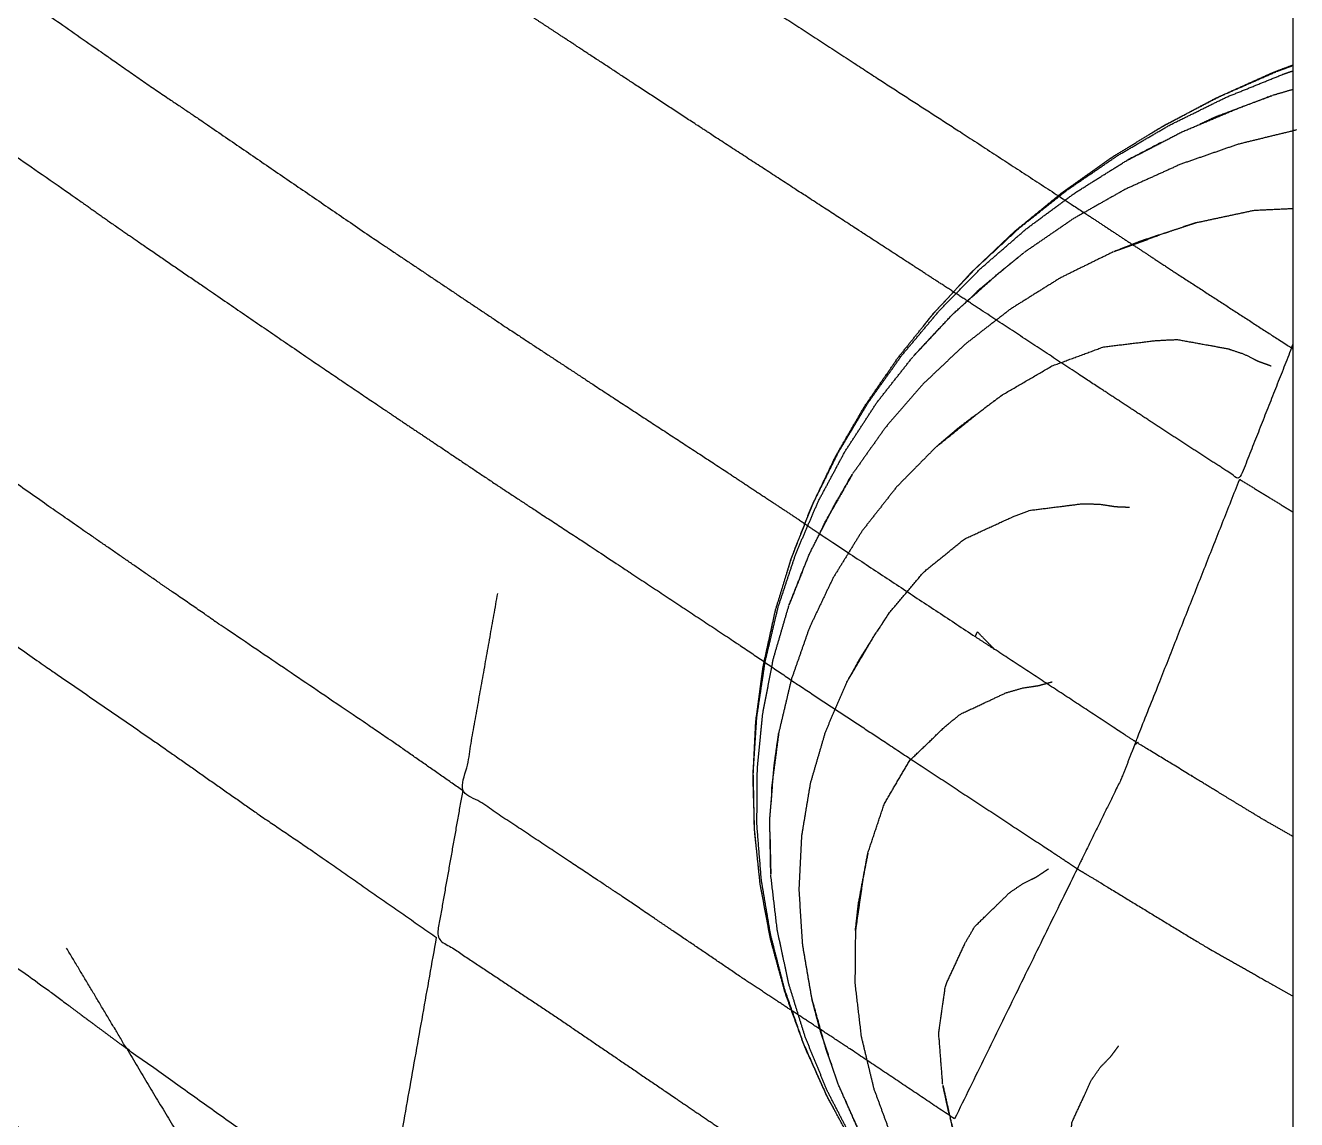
# Model space of a CAD drawing. Header units: millimetres. Extents: x 3429 to 24139, y -631 to 9878.
# Drawn here: x 8425.42 to 8442.62, y 3479.3 to 3494.11 of the extents above; entities that cross this region are included whole.
import ezdxf

# ---------------------------------------------------------------- set-up
doc = ezdxf.new("R2010")
doc.units = ezdxf.units.MM
doc.layers.add('multid_gorunus_3', color=23, linetype='Continuous', lineweight=13)
doc.layers.add('multid_gorunus_4', color=15, linetype='Continuous', lineweight=9)

# ---------------------------------------------------------------- blocks, each defined once
blk = doc.blocks.new('grup-2')
at = {"layer": 'multid_gorunus_3', "lineweight": -3}
for points, degree, knots in [([(2048.982, 6217.144), (2048.982, 6216.155), (2048.982, 6213.761), (2048.982, 6208.959), (2048.982, 6202.868), (2048.982, 6195.487), (2048.982, 6186.836), (2048.982, 6176.969), (2048.982, 6165.969), (2048.982, 6153.941), (2048.982, 6141.024), (2048.982, 6127.365), (2048.982, 6113.136), (2048.982, 6098.504), (2048.982, 6083.653), (2048.982, 6068.742), (2048.982, 6053.94), (2048.982, 6039.26), (2048.982, 6024.58), (2048.982, 6005.778), (2048.982, 5990.869), (2048.982, 5976.016), (2048.982, 5961.387), (2048.982, 5947.155), (2048.982, 5933.498), (2048.982, 5920.578), (2048.982, 5947.227), (2048.982, 5936.226), (2048.982, 5926.36), (2048.982, 5917.707), (2048.982, 5910.327), (2048.982, 5904.236), (2048.982, 5899.433), (2048.982, 5897.04), (2048.982, 5896.051)], 3, [200, 200, 200, 200, 215.285175, 230.934783, 246.910875, 263.16962, 279.661789, 296.333468, 313.127007, 329.982146, 346.837285, 363.630824, 380.302503, 396.794672, 413.053417, 429.029509, 444.679117, 459.964292, 475.249467, 490.899075, 506.875167, 523.133912, 539.62608, 556.29776, 573.091299, 589.946438, 606.801576, 623.595115, 640.266795, 656.758963, 673.017709, 688.9938, 704.643409, 719.928583, 719.928583, 719.928583, 719.928583]), ([(2072.042, 5969.395), (2072.017, 5969.328), (2071.992, 5969.261), (2071.926, 5969.157), (2071.861, 5969.052), (2071.597, 5968.817), (2071.333, 5968.581), (2071.105, 5968.377), (2070.876, 5968.173), (2070.553, 5967.919), (2070.23, 5967.666), (2069.833, 5967.355), (2069.437, 5967.043), (2068.959, 5966.689), (2068.481, 5966.334), (2068.001, 5965.976), (2067.521, 5965.617), (2066.765, 5965.075), (2066.01, 5964.533), (2065.517, 5964.185), (2065.025, 5963.838), (2064.574, 5963.529), (2064.123, 5963.22), (2063.101, 5962.508), (2062.079, 5961.796), (2060.855, 5960.972), (2059.632, 5960.148), (2059.321, 5959.94), (2059.009, 5959.733), (2058.692, 5959.527), (2058.374, 5959.32), (2057.188, 5958.543), (2056.002, 5957.765), (2055.311, 5957.316), (2054.621, 5956.867), (2054.005, 5956.469), (2053.39, 5956.071), (2052.682, 5955.61), (2051.974, 5955.149), (2051.555, 5954.873), (2051.136, 5954.597), (2050.852, 5954.411), (2050.568, 5954.224), (2049.784, 5953.716), (2049.001, 5953.208), (2048.991, 5953.232), (2048.982, 5953.257)], 2, [7, 7, 7, 8, 8, 9, 9, 10, 10, 11, 11, 12, 12, 13, 13, 14, 14, 15, 15, 16, 16, 17, 17, 18, 18, 19, 19, 20, 20, 21, 21, 22, 22, 23, 23, 24, 24, 25, 25, 26, 26, 27, 27, 28, 28, 29, 29, 29.028992, 29.028992, 29.028992]), ([(2074.019, 5964.068), (2073.973, 5963.981), (2073.927, 5963.894), (2073.872, 5963.822), (2073.817, 5963.751), (2073.589, 5963.551), (2073.361, 5963.352), (2073.078, 5963.1), (2072.796, 5962.849), (2072.448, 5962.576), (2072.1, 5962.304), (2071.738, 5962.019), (2071.375, 5961.734), (2070.868, 5961.353), (2070.36, 5960.972), (2069.949, 5960.665), (2069.537, 5960.358), (2069.084, 5960.034), (2068.63, 5959.709), (2067.911, 5959.189), (2067.193, 5958.67), (2066.117, 5957.917), (2065.041, 5957.165), (2064.718, 5956.94), (2064.395, 5956.716), (2064.094, 5956.513), (2063.792, 5956.31), (2062.604, 5955.497), (2061.415, 5954.684), (2060.538, 5954.096), (2059.661, 5953.509), (2059.047, 5953.105), (2058.434, 5952.701), (2057.541, 5952.118), (2056.649, 5951.534), (2056.187, 5951.228), (2055.725, 5950.923), (2055.537, 5950.795), (2055.349, 5950.668), (2054.315, 5949.985), (2053.282, 5949.303)], 2, [0, 0, 0, 1, 1, 2, 2, 3, 3, 4, 4, 5, 5, 6, 6, 7, 7, 8, 8, 9, 9, 10, 10, 11, 11, 12, 12, 13, 13, 14, 14, 15, 15, 16, 16, 17, 17, 18, 18, 19, 19, 20, 20, 20]), ([(2074.599, 5962.271), (2074.562, 5962.201), (2074.525, 5962.13), (2074.429, 5962.005), (2074.333, 5961.88), (2073.936, 5961.533), (2073.54, 5961.186), (2073.454, 5961.11), (2073.368, 5961.033), (2073.262, 5960.95), (2073.156, 5960.867), (2072.56, 5960.398), (2071.963, 5959.929), (2071.127, 5959.301), (2070.291, 5958.674), (2070.221, 5958.621), (2070.151, 5958.569), (2070.074, 5958.514), (2069.996, 5958.459), (2069.208, 5957.889), (2068.419, 5957.318), (2068.132, 5957.111), (2067.844, 5956.904), (2066.601, 5956.038), (2065.358, 5955.171), (2065.182, 5955.046), (2065.005, 5954.921), (2064.804, 5954.782), (2064.602, 5954.642), (2063.393, 5953.814), (2062.183, 5952.986), (2061.698, 5952.659), (2061.213, 5952.331), (2060.462, 5951.828), (2059.711, 5951.325), (2059.467, 5951.165), (2059.224, 5951.005), (2058.869, 5950.773), (2058.515, 5950.541), (2057.518, 5949.882), (2056.521, 5949.222), (2056.115, 5948.947), (2055.709, 5948.672), (2054.908, 5948.143), (2054.106, 5947.614), (2053.192, 5947.013), (2052.278, 5946.413), (2052.09, 5946.287), (2051.902, 5946.161)], 2, [0, 0, 0, 1, 1, 2, 2, 3, 3, 4, 4, 5, 5, 6, 6, 7, 7, 8, 8, 9, 9, 10, 10, 11, 11, 12, 12, 13, 13, 14, 14, 15, 15, 16, 16, 17, 17, 18, 18, 19, 19, 20, 20, 21, 21, 22, 22, 23, 23, 24, 24, 24]), ([(2049.001, 5953.208), (2049.352, 5952.319), (2049.703, 5951.431), (2050.248, 5951.784), (2050.793, 5952.138), (2051.321, 5952.485), (2051.85, 5952.831), (2052.629, 5953.345), (2053.408, 5953.858), (2053.785, 5954.103), (2054.162, 5954.348), (2054.489, 5954.56), (2054.816, 5954.772), (2055.829, 5955.431), (2056.843, 5956.09), (2057.372, 5956.437), (2057.902, 5956.784), (2058.732, 5957.33), (2059.562, 5957.876), (2059.708, 5957.974), (2059.855, 5958.072), (2060.053, 5958.208), (2060.252, 5958.344), (2061.587, 5959.244), (2062.923, 5960.144), (2064.355, 5961.138), (2065.787, 5962.132)], 2, [0, 0, 0, 1, 1, 2, 2, 3, 3, 4, 4, 5, 5, 6, 6, 7, 7, 8, 8, 9, 9, 10, 10, 11, 11, 12, 12, 13, 13, 13]), ([(2060.218, 5947.219), (2060.701, 5947.557), (2061.185, 5947.894), (2062.36, 5948.69), (2063.535, 5949.486), (2063.604, 5949.534), (2063.672, 5949.582), (2063.909, 5949.745), (2064.147, 5949.908), (2065.01, 5950.505), (2065.874, 5951.103), (2066.896, 5951.828), (2067.919, 5952.554), (2068.267, 5952.797), (2068.616, 5953.04), (2068.972, 5953.296), (2069.329, 5953.553), (2070.133, 5954.139), (2070.938, 5954.725), (2071.503, 5955.151), (2072.069, 5955.576), (2072.439, 5955.853), (2072.809, 5956.13), (2073.116, 5956.37), (2073.423, 5956.611), (2073.867, 5956.956), (2074.312, 5957.302), (2074.572, 5957.52), (2074.832, 5957.739), (2075.005, 5957.887), (2075.178, 5958.036), (2075.365, 5958.236), (2075.553, 5958.437), (2075.6, 5958.488), (2075.648, 5958.538), (2075.675, 5958.564), (2075.702, 5958.59), (2075.713, 5958.611), (2075.723, 5958.631)], 2, [0, 0, 0, 1, 1, 2, 2, 3, 3, 4, 4, 5, 5, 6, 6, 7, 7, 8, 8, 9, 9, 10, 10, 11, 11, 12, 12, 13, 13, 14, 14, 15, 15, 16, 16, 17, 17, 18, 18, 19, 19, 19]), ([(2076.333, 5956.991), (2076.28, 5956.885), (2076.228, 5956.78), (2076.089, 5956.648), (2075.95, 5956.517), (2075.765, 5956.319), (2075.58, 5956.122), (2075.526, 5956.079), (2075.473, 5956.036), (2075.306, 5955.89), (2075.139, 5955.744), (2074.948, 5955.583), (2074.756, 5955.422), (2074.027, 5954.856), (2073.298, 5954.289), (2073.246, 5954.248), (2073.193, 5954.207), (2073.13, 5954.16), (2073.067, 5954.113), (2072.187, 5953.451), (2071.306, 5952.788), (2070.979, 5952.55), (2070.652, 5952.312), (2069.875, 5951.752), (2069.098, 5951.191), (2068.983, 5951.107), (2068.869, 5951.023), (2068.696, 5950.899), (2068.524, 5950.774), (2067.215, 5949.851), (2065.905, 5948.928), (2065.148, 5948.407), (2064.391, 5947.886), (2063.678, 5947.386), (2062.965, 5946.886), (2062.612, 5946.647), (2062.259, 5946.407), (2061.415, 5945.819), (2060.571, 5945.231)], 2, [0, 0, 0, 1, 1, 2, 2, 3, 3, 4, 4, 5, 5, 6, 6, 7, 7, 8, 8, 9, 9, 10, 10, 11, 11, 12, 12, 13, 13, 14, 14, 15, 15, 16, 16, 17, 17, 18, 18, 19, 19, 19]), ([(2077.853, 5953.853), (2077.719, 5953.731), (2077.585, 5953.608), (2077.458, 5953.436), (2077.331, 5953.264), (2077.305, 5953.212), (2077.279, 5953.16), (2077.087, 5952.978), (2076.895, 5952.796), (2076.278, 5952.303), (2075.662, 5951.809), (2075.526, 5951.698), (2075.389, 5951.588), (2075.341, 5951.545), (2075.292, 5951.503), (2075.17, 5951.408), (2075.049, 5951.313), (2074.204, 5950.674), (2073.36, 5950.034), (2072.404, 5949.319), (2071.448, 5948.605), (2071.277, 5948.477), (2071.106, 5948.349), (2070.925, 5948.218), (2070.744, 5948.088), (2069.588, 5947.239), (2068.432, 5946.389), (2068.166, 5946.198), (2067.9, 5946.006), (2066.871, 5945.268), (2065.842, 5944.53), (2065.62, 5944.364), (2065.399, 5944.198), (2065.082, 5943.963), (2064.764, 5943.727)], 2, [2, 2, 2, 3, 3, 4, 4, 5, 5, 6, 6, 7, 7, 8, 8, 9, 9, 10, 10, 11, 11, 12, 12, 13, 13, 14, 14, 15, 15, 16, 16, 17, 17, 18, 18, 19, 19, 19]), ([(2062.435, 5939.835), (2063.662, 5940.744), (2064.889, 5941.653), (2065.743, 5942.295), (2066.598, 5942.937), (2067.229, 5943.389), (2067.86, 5943.842), (2068.71, 5944.464), (2069.561, 5945.085), (2070.172, 5945.54), (2070.783, 5945.995), (2071.253, 5946.345), (2071.724, 5946.695), (2072.519, 5947.288), (2073.315, 5947.881), (2073.965, 5948.376), (2074.615, 5948.872), (2075.08, 5949.217), (2075.545, 5949.562), (2076.137, 5950.013), (2076.729, 5950.465), (2077.186, 5950.831), (2077.644, 5951.198), (2077.724, 5951.274), (2077.804, 5951.35), (2077.815, 5951.372), (2077.826, 5951.394), (2077.879, 5951.466), (2077.932, 5951.538), (2078.286, 5951.86), (2078.639, 5952.181)], 2, [0, 0, 0, 1, 1, 2, 2, 3, 3, 4, 4, 5, 5, 6, 6, 7, 7, 8, 8, 9, 9, 10, 10, 11, 11, 12, 12, 13, 13, 14, 14, 15, 15, 15]), ([(2048.982, 5946.598), (2049.176, 5946.708), (2049.37, 5946.818), (2049.687, 5947.011), (2050.003, 5947.203), (2050.499, 5947.506), (2050.995, 5947.808), (2051.052, 5947.843), (2051.108, 5947.878), (2050.406, 5949.654), (2049.703, 5951.431)], 2, [5.645432, 5.645432, 5.645432, 6, 6, 7, 7, 8, 8, 9, 9, 10, 10, 10]), ([(2053.561, 5942.776), (2054.274, 5943.253), (2054.986, 5943.73), (2055.371, 5943.983), (2055.755, 5944.235), (2056.092, 5944.457), (2056.429, 5944.68), (2057.27, 5945.251), (2058.112, 5945.822), (2058.212, 5945.888), (2058.313, 5945.955), (2059.265, 5946.587), (2060.218, 5947.219), (2059.98, 5948.554), (2059.743, 5949.888)], 2, [0, 0, 0, 1, 1, 2, 2, 3, 3, 4, 4, 5, 5, 6, 6, 7, 7, 7]), ([(2051.108, 5947.878), (2051.176, 5947.921), (2051.243, 5947.965), (2052.134, 5948.55), (2053.025, 5949.134)], 2, [0, 0, 0, 1, 1, 2, 2, 2]), ([(2080.235, 5948.858), (2079.993, 5948.634), (2079.751, 5948.41), (2079.714, 5948.382), (2079.677, 5948.353), (2079.65, 5948.334), (2079.623, 5948.314), (2079.336, 5948.107), (2079.049, 5947.901), (2078.223, 5947.305), (2077.397, 5946.709), (2076.83, 5946.279), (2076.264, 5945.848), (2075.437, 5945.236), (2074.611, 5944.623), (2073.852, 5944.073), (2073.094, 5943.522), (2072.241, 5942.888), (2071.389, 5942.254), (2070.639, 5941.695), (2069.889, 5941.137), (2069.271, 5940.677), (2068.653, 5940.217), (2067.709, 5939.493), (2066.766, 5938.77), (2065.96, 5938.127), (2065.155, 5937.484), (2064.656, 5937.107), (2064.158, 5936.731), (2063.784, 5936.452), (2063.41, 5936.174), (2062.765, 5935.649), (2062.119, 5935.124), (2061.917, 5934.958), (2061.716, 5934.791), (2061.695, 5934.773), (2061.675, 5934.754)], 2, [5, 5, 5, 6, 6, 7, 7, 8, 8, 9, 9, 10, 10, 11, 11, 12, 12, 13, 13, 14, 14, 15, 15, 16, 16, 17, 17, 18, 18, 19, 19, 20, 20, 21, 21, 22, 22, 23, 23, 23]), ([(2051.108, 5947.878), (2051.208, 5947.626), (2051.307, 5947.375), (2051.604, 5946.768), (2051.902, 5946.161), (2052.732, 5944.469), (2053.561, 5942.776)], 2, [0, 0, 0, 1, 1, 2, 2, 3, 3, 3]), ([(2060.218, 5947.219), (2060.394, 5946.225), (2060.571, 5945.231), (2059.761, 5944.693), (2058.951, 5944.155), (2058.16, 5943.616), (2057.369, 5943.078), (2057.079, 5942.881), (2056.789, 5942.684), (2056.684, 5942.615), (2056.579, 5942.546), (2056.46, 5942.467), (2056.34, 5942.389), (2055.366, 5941.736), (2054.391, 5941.083)], 2, [0, 0, 0, 1, 1, 2, 2, 3, 3, 4, 4, 5, 5, 6, 6, 7, 7, 7]), ([(2081.312, 5946.501), (2081.514, 5946.149), (2081.716, 5945.796), (2081.996, 5945.132), (2082.277, 5944.467), (2081.294, 5944.235), (2080.311, 5944.004), (2078.405, 5943.011), (2076.499, 5942.018), (2074.276, 5940.722), (2072.054, 5939.425), (2070.146, 5938.237), (2068.237, 5937.048), (2066.681, 5935.884), (2065.124, 5934.719), (2063.922, 5933.571), (2062.721, 5932.423), (2062.067, 5931.596), (2061.413, 5930.769)], 2, [-6, -6, -6, -5, -5, -4, -4, -3, -3, -2, -2, -1, -1, 0, 0, 1, 1, 2, 2, 2.886166, 2.886166, 2.886166]), ([(2051.902, 5946.161), (2051.742, 5946.065), (2051.581, 5945.968), (2050.881, 5945.542), (2050.18, 5945.116), (2049.761, 5944.878), (2049.341, 5944.64), (2049.161, 5944.54), (2048.982, 5944.439)], 2, [0, 0, 0, 1, 1, 2, 2, 3, 3, 3.613661, 3.613661, 3.613661]), ([(2058.263, 5939.175), (2058.908, 5939.633), (2059.553, 5940.09), (2060.096, 5940.46), (2060.639, 5940.83), (2060.958, 5941.041), (2061.278, 5941.253), (2060.924, 5943.242), (2060.571, 5945.231)], 2, [0, 0, 0, 1, 1, 2, 2, 3, 3, 4, 4, 4]), ([(2061.278, 5941.253), (2061.73, 5941.569), (2062.182, 5941.884), (2063.473, 5942.806), (2064.764, 5943.727), (2065.171, 5944.407), (2065.578, 5945.086)], 2, [0, 0, 0, 1, 1, 2, 2, 3, 3, 3]), ([(2076.745, 5944.074), (2076.514, 5943.906), (2076.283, 5943.739), (2074.604, 5942.528), (2072.925, 5941.317), (2071.614, 5940.355), (2070.303, 5939.393), (2069.676, 5938.932), (2069.049, 5938.471), (2068.374, 5937.946), (2067.7, 5937.42), (2066.732, 5936.686), (2065.764, 5935.951), (2065.172, 5935.478), (2064.58, 5935.005), (2064.002, 5934.519), (2063.424, 5934.034), (2063.23, 5933.851), (2063.035, 5933.668), (2062.583, 5933.285), (2062.13, 5932.903)], 2, [0, 0, 0, 1, 1, 2, 2, 3, 3, 4, 4, 5, 5, 6, 6, 7, 7, 8, 8, 9, 9, 9.968294, 9.968294, 9.968294])]:
    blk.add_open_spline(points, degree=degree, knots=knots, dxfattribs=at)
for points in [[(2049.001, 5953.208), (2048.991, 5953.202), (2048.982, 5953.196)], [(2049.703, 5951.431), (2049.343, 5951.21), (2048.982, 5950.989)], [(2053.025, 5949.134), (2053.138, 5949.25), (2053.251, 5949.366)], [(2053.282, 5949.303), (2053.267, 5949.335), (2053.251, 5949.366)], [(2053.282, 5949.303), (2053.153, 5949.219), (2053.025, 5949.134)], [(2064.764, 5943.727), (2063.6, 5941.781), (2062.435, 5939.835)]]:
    blk.add_open_spline(points, degree=2, dxfattribs=at)
at = {"layer": 'multid_gorunus_4', "lineweight": -3}
for points, knots in [([(2050.94, 5956.089), (2050.854, 5956.142), (2050.768, 5956.195), (2050.397, 5956.393), (2050.025, 5956.59), (2049.638, 5956.764), (2049.251, 5956.938), (2049.116, 5956.988), (2048.982, 5957.039)], [-0.242653, -0.242653, -0.242653, 0, 0, 1, 1, 2, 2, 2.336978, 2.336978, 2.336978]), ([(2053.99, 5953.496), (2053.93, 5953.572), (2053.87, 5953.647), (2053.599, 5953.943), (2053.328, 5954.238), (2053.033, 5954.516), (2052.738, 5954.795), (2052.421, 5955.054), (2052.104, 5955.313), (2051.766, 5955.552), (2051.429, 5955.791), (2051.072, 5956.008), (2050.716, 5956.225), (2050.342, 5956.42), (2049.969, 5956.614), (2049.58, 5956.785), (2049.191, 5956.955), (2049.086, 5956.993), (2048.982, 5957.031)], [-0.24231, -0.24231, -0.24231, 0, 0, 1, 1, 2, 2, 3, 3, 4, 4, 5, 5, 6, 6, 7, 7, 7.260318, 7.260318, 7.260318]), ([(2055.833, 5950.155), (2055.806, 5950.244), (2055.78, 5950.333), (2055.641, 5950.691), (2055.503, 5951.049), (2055.336, 5951.398), (2055.169, 5951.747), (2054.973, 5952.085), (2054.777, 5952.422), (2054.554, 5952.747), (2054.331, 5953.071), (2054.082, 5953.381), (2053.833, 5953.691), (2053.559, 5953.984), (2053.284, 5954.278), (2052.986, 5954.553), (2052.688, 5954.829), (2052.367, 5955.084), (2052.047, 5955.339), (2051.705, 5955.573), (2051.364, 5955.807), (2051.003, 5956.018), (2050.643, 5956.228), (2050.265, 5956.414), (2049.888, 5956.6), (2049.495, 5956.759), (2049.102, 5956.918), (2049.042, 5956.938), (2048.982, 5956.958)], [-0.243665, -0.243665, -0.243665, 0, 0, 1, 1, 2, 2, 3, 3, 4, 4, 5, 5, 6, 6, 7, 7, 8, 8, 9, 9, 10, 10, 11, 11, 12, 12, 12.148815, 12.148815, 12.148815]), ([(2050.775, 5955.983), (2050.784, 5955.979), (2050.794, 5955.974), (2051.013, 5955.86), (2051.232, 5955.745), (2050.863, 5955.937), (2050.495, 5956.128), (2050.109, 5956.291), (2049.724, 5956.453), (2049.492, 5956.539), (2049.259, 5956.625), (2049.65, 5956.477), (2050.041, 5956.329), (2050.141, 5956.283), (2050.24, 5956.236)], [-3.025361, -3.025361, -3.025361, -3, -3, -2, -2, -1, -1, 0, 0, 1, 1, 2, 2, 2.264326, 2.264326, 2.264326]), ([(2048.933, 5956.158), (2049.331, 5956.061), (2049.73, 5955.963), (2050.117, 5955.828), (2050.504, 5955.694), (2050.876, 5955.525), (2051.249, 5955.357), (2051.602, 5955.157), (2051.956, 5954.956), (2052.289, 5954.727), (2052.622, 5954.499)], [1, 1, 1, 2, 2, 3, 3, 4, 4, 5, 5, 6, 6, 6]), ([(2056.245, 5946.467), (2056.256, 5946.56), (2056.266, 5946.653), (2056.277, 5947.03), (2056.289, 5947.408), (2056.269, 5947.785), (2056.25, 5948.163), (2056.199, 5948.538), (2056.149, 5948.913), (2056.067, 5949.284), (2055.986, 5949.655), (2055.874, 5950.02), (2055.762, 5950.385), (2055.62, 5950.742), (2055.478, 5951.099), (2055.306, 5951.447), (2055.135, 5951.794), (2054.934, 5952.129), (2054.734, 5952.464), (2054.505, 5952.785), (2054.277, 5953.106), (2054.021, 5953.41), (2053.766, 5953.715), (2053.484, 5954.002), (2053.203, 5954.288), (2052.896, 5954.554), (2052.59, 5954.821), (2052.261, 5955.064), (2051.932, 5955.307), (2051.582, 5955.526), (2051.232, 5955.745)], [-0.246959, -0.246959, -0.246959, 0, 0, 1, 1, 2, 2, 3, 3, 4, 4, 5, 5, 6, 6, 7, 7, 8, 8, 9, 9, 10, 10, 11, 11, 12, 12, 13, 13, 14, 14, 14]), ([(2050.284, 5954.906), (2049.896, 5954.989), (2049.508, 5955.072), (2049.245, 5955.084), (2048.982, 5955.097)], [-3, -3, -3, -2, -2, -1.304879, -1.304879, -1.304879]), ([(2050.72, 5954.762), (2050.693, 5954.771), (2050.666, 5954.781), (2050.475, 5954.844), (2050.284, 5954.906), (2050.43, 5954.857), (2050.576, 5954.809)], [-0.071738, -0.071738, -0.071738, 0, 0, 1, 1, 1.389207, 1.389207, 1.389207]), ([(2050.72, 5954.762), (2050.878, 5954.709), (2051.035, 5954.657), (2051.226, 5954.582), (2051.416, 5954.507), (2051.1, 5954.623), (2050.784, 5954.738)], [1.580424, 1.580424, 1.580424, 2, 2, 3, 3, 3.84319, 3.84319, 3.84319]), ([(2051.416, 5954.507), (2051.774, 5954.332), (2052.131, 5954.156), (2052.467, 5953.946), (2052.803, 5953.736), (2053.114, 5953.495), (2053.424, 5953.254), (2053.708, 5952.985), (2053.991, 5952.717), (2054.244, 5952.424), (2054.498, 5952.131), (2054.72, 5951.817), (2054.943, 5951.503)], [0, 0, 0, 1, 1, 2, 2, 3, 3, 4, 4, 5, 5, 6, 6, 6]), ([(2053.784, 5953.455), (2053.795, 5953.443), (2053.807, 5953.432), (2053.968, 5953.259), (2054.128, 5953.086), (2053.858, 5953.376), (2053.587, 5953.665), (2053.289, 5953.932), (2052.991, 5954.199), (2052.806, 5954.349), (2052.622, 5954.499)], [-3.041419, -3.041419, -3.041419, -3, -3, -2, -2, -1, -1, 0, 0, 1, 1, 1]), ([(2052.641, 5954.483), (2052.941, 5954.236), (2053.24, 5953.989), (2053.315, 5953.915), (2053.389, 5953.842)], [1.031035, 1.031035, 1.031035, 2, 2, 2.262918, 2.262918, 2.262918]), ([(2052.906, 5952.579), (2052.574, 5952.772), (2052.243, 5952.965), (2051.894, 5953.094), (2051.545, 5953.223), (2051.19, 5953.266), (2050.835, 5953.309), (2050.692, 5953.316), (2050.55, 5953.323), (2050.207, 5953.261), (2049.864, 5953.199), (2049.755, 5953.162), (2049.646, 5953.126), (2049.55, 5953.078), (2049.454, 5953.03), (2049.364, 5952.998), (2049.275, 5952.965)], [-3, -3, -3, -2, -2, -1, -1, 0, 0, 1, 1, 2, 2, 3, 3, 4, 4, 5, 5, 5]), ([(2055.177, 5942.881), (2055.224, 5942.966), (2055.271, 5943.05), (2055.43, 5943.402), (2055.59, 5943.753), (2055.721, 5944.114), (2055.851, 5944.474), (2055.952, 5944.841), (2056.052, 5945.209), (2056.122, 5945.582), (2056.192, 5945.955), (2056.231, 5946.331), (2056.27, 5946.707), (2056.277, 5947.085), (2056.285, 5947.462), (2056.261, 5947.839), (2056.237, 5948.216), (2056.18, 5948.591), (2056.124, 5948.965), (2056.036, 5949.334), (2055.948, 5949.704), (2055.828, 5950.066), (2055.708, 5950.428), (2055.557, 5950.781), (2055.405, 5951.134), (2055.223, 5951.474), (2055.04, 5951.815), (2054.827, 5952.141), (2054.614, 5952.468), (2054.371, 5952.777), (2054.128, 5953.086)], [-0.248231, -0.248231, -0.248231, 0, 0, 1, 1, 2, 2, 3, 3, 4, 4, 5, 5, 6, 6, 7, 7, 8, 8, 9, 9, 10, 10, 11, 11, 12, 12, 13, 13, 14, 14, 14]), ([(2053.26, 5952.313), (2053.387, 5952.218), (2053.514, 5952.123), (2053.664, 5951.995), (2053.813, 5951.868), (2053.515, 5952.108), (2053.216, 5952.349), (2053.061, 5952.464), (2052.906, 5952.579), (2053.024, 5952.49), (2053.143, 5952.401)], [-2.418037, -2.418037, -2.418037, -2, -2, -1, -1, 0, 0, 1, 1, 1.389121, 1.389121, 1.389121]), ([(2053.813, 5951.868), (2054.08, 5951.598), (2054.346, 5951.327), (2054.579, 5951.03), (2054.812, 5950.733), (2055.009, 5950.415), (2055.206, 5950.096), (2055.366, 5949.759), (2055.526, 5949.423), (2055.648, 5949.072), (2055.771, 5948.722), (2055.856, 5948.361), (2055.941, 5948.001)], [0, 0, 0, 1, 1, 2, 2, 3, 3, 4, 4, 5, 5, 6, 6, 6]), ([(2055.621, 5950.182), (2055.628, 5950.166), (2055.635, 5950.149), (2055.718, 5949.939), (2055.801, 5949.729), (2055.661, 5950.082), (2055.52, 5950.434), (2055.346, 5950.773), (2055.171, 5951.112), (2055.057, 5951.308), (2054.943, 5951.503), (2055.132, 5951.172), (2055.322, 5950.841), (2055.364, 5950.749), (2055.405, 5950.658)], [-3.047465, -3.047465, -3.047465, -3, -3, -2, -2, -1, -1, 0, 0, 1, 1, 2, 2, 2.264259, 2.264259, 2.264259]), ([(2054.452, 5949.615), (2054.216, 5949.895), (2053.981, 5950.174), (2053.704, 5950.399), (2053.427, 5950.624), (2053.111, 5950.769), (2052.794, 5950.915), (2052.663, 5950.964), (2052.532, 5951.013), (2052.185, 5951.056), (2051.838, 5951.1), (2051.721, 5951.098), (2051.604, 5951.095), (2051.495, 5951.079), (2051.386, 5951.062), (2051.289, 5951.058), (2051.192, 5951.054)], [-3, -3, -3, -2, -2, -1, -1, 0, 0, 1, 1, 2, 2, 3, 3, 4, 4, 5, 5, 5]), ([(2052.608, 5939.701), (2052.761, 5939.831), (2052.914, 5939.96), (2053.203, 5940.243), (2053.491, 5940.526), (2053.756, 5940.826), (2054.021, 5941.126), (2054.261, 5941.441), (2054.5, 5941.757), (2054.713, 5942.087), (2054.926, 5942.416), (2055.111, 5942.758), (2055.296, 5943.1), (2055.452, 5943.453), (2055.608, 5943.806), (2055.734, 5944.167), (2055.86, 5944.528), (2055.955, 5944.897), (2056.05, 5945.265), (2056.113, 5945.638), (2056.176, 5946.012), (2056.206, 5946.387), (2056.236, 5946.763), (2056.233, 5947.14), (2056.23, 5947.516), (2056.193, 5947.89), (2056.156, 5948.265), (2056.084, 5948.635), (2056.013, 5949.004), (2055.907, 5949.367), (2055.801, 5949.729)], [-0.490471, -0.490471, -0.490471, 0, 0, 1, 1, 2, 2, 3, 3, 4, 4, 5, 5, 6, 6, 7, 7, 8, 8, 9, 9, 10, 10, 11, 11, 12, 12, 13, 13, 14, 14, 14]), ([(2054.681, 5949.259), (2054.762, 5949.133), (2054.844, 5949.006), (2054.934, 5948.842), (2055.024, 5948.678), (2054.838, 5948.993), (2054.653, 5949.307), (2054.552, 5949.461), (2054.452, 5949.615), (2054.528, 5949.497), (2054.605, 5949.378)], [-2.416012, -2.416012, -2.416012, -2, -2, -1, -1, 0, 0, 1, 1, 1.389451, 1.389451, 1.389451]), ([(2054.735, 5946.372), (2054.624, 5946.704), (2054.513, 5947.037), (2054.342, 5947.33), (2054.17, 5947.623), (2053.93, 5947.854), (2053.69, 5948.085), (2053.586, 5948.17), (2053.482, 5948.254), (2053.173, 5948.398), (2052.865, 5948.542), (2052.754, 5948.574), (2052.643, 5948.607), (2052.534, 5948.624), (2052.425, 5948.64), (2052.333, 5948.665), (2052.24, 5948.691)], [-3, -3, -3, -2, -2, -1, -1, 0, 0, 1, 1, 2, 2, 3, 3, 4, 4, 5, 5, 5]), ([(2055.024, 5948.678), (2055.168, 5948.345), (2055.311, 5948.012), (2055.413, 5947.664), (2055.514, 5947.316), (2055.574, 5946.958), (2055.633, 5946.6), (2055.651, 5946.236), (2055.668, 5945.873), (2055.645, 5945.507), (2055.622, 5945.142), (2055.56, 5944.777), (2055.497, 5944.413)], [0, 0, 0, 1, 1, 2, 2, 3, 3, 4, 4, 5, 5, 6, 6, 6]), ([(2056.057, 5946.558), (2056.058, 5946.54), (2056.058, 5946.523), (2056.053, 5946.301), (2056.048, 5946.079), (2056.055, 5946.452), (2056.062, 5946.825), (2056.032, 5947.195), (2056.002, 5947.565), (2055.972, 5947.783), (2055.941, 5948.001), (2055.989, 5947.633), (2056.037, 5947.265), (2056.04, 5947.167), (2056.042, 5947.068)], [-3.046753, -3.046753, -3.046753, -3, -3, -2, -2, -1, -1, 0, 0, 1, 1, 2, 2, 2.265561, 2.265561, 2.265561]), ([(2054.802, 5946.022), (2054.769, 5946.197), (2054.735, 5946.372), (2054.799, 5946.027), (2054.863, 5945.683), (2054.883, 5945.503), (2054.903, 5945.322), (2054.852, 5945.672), (2054.802, 5946.022)], [0, 0, 0, 1, 1, 2, 2, 3, 3, 4, 4, 4]), ([(2049.566, 5937.796), (2049.906, 5937.956), (2050.246, 5938.115), (2050.613, 5938.319), (2050.98, 5938.522), (2051.33, 5938.748), (2051.679, 5938.973), (2052.009, 5939.22), (2052.339, 5939.467), (2052.648, 5939.733), (2052.957, 5940), (2053.243, 5940.285), (2053.529, 5940.57), (2053.79, 5940.872), (2054.051, 5941.174), (2054.285, 5941.492), (2054.52, 5941.81), (2054.726, 5942.142), (2054.933, 5942.475), (2055.11, 5942.819), (2055.287, 5943.163), (2055.432, 5943.518), (2055.578, 5943.872), (2055.691, 5944.235), (2055.803, 5944.598), (2055.882, 5944.966), (2055.961, 5945.335), (2056.004, 5945.707), (2056.048, 5946.079)], [0.113441, 0.113441, 0.113441, 1, 1, 2, 2, 3, 3, 4, 4, 5, 5, 6, 6, 7, 7, 8, 8, 9, 9, 10, 10, 11, 11, 12, 12, 13, 13, 14, 14, 14]), ([(2053.721, 5943.24), (2053.748, 5943.585), (2053.775, 5943.931), (2053.73, 5944.257), (2053.684, 5944.583), (2053.55, 5944.871), (2053.416, 5945.16), (2053.351, 5945.27), (2053.287, 5945.38), (2053.053, 5945.607), (2052.82, 5945.834), (2052.729, 5945.897), (2052.637, 5945.96), (2052.542, 5946.008), (2052.446, 5946.056), (2052.369, 5946.108), (2052.292, 5946.159)], [-3, -3, -3, -2, -2, -1, -1, 0, 0, 1, 1, 2, 2, 3, 3, 4, 4, 5, 5, 5]), ([(2054.903, 5945.322), (2054.906, 5944.966), (2054.91, 5944.61), (2054.868, 5944.253), (2054.826, 5943.896), (2054.741, 5943.542), (2054.655, 5943.188), (2054.528, 5942.842), (2054.401, 5942.495), (2054.235, 5942.158), (2054.069, 5941.821), (2053.867, 5941.497), (2053.664, 5941.174)], [0, 0, 0, 1, 1, 2, 2, 3, 3, 4, 4, 5, 5, 6, 6, 6]), ([(2055.036, 5943.021), (2055.03, 5943.006), (2055.024, 5942.99), (2054.932, 5942.783), (2054.839, 5942.576), (2054.993, 5942.924), (2055.147, 5943.272), (2055.265, 5943.629), (2055.383, 5943.986), (2055.44, 5944.2), (2055.497, 5944.413), (2055.397, 5944.054), (2055.297, 5943.694), (2055.261, 5943.601), (2055.225, 5943.508)], [-3.044602, -3.044602, -3.044602, -3, -3, -2, -2, -1, -1, 0, 0, 1, 1, 2, 2, 2.264362, 2.264362, 2.264362]), ([(2051.533, 5940.598), (2051.694, 5940.914), (2051.856, 5941.231), (2051.942, 5941.551), (2052.028, 5941.871), (2052.016, 5942.182), (2052.003, 5942.492), (2051.986, 5942.615), (2051.969, 5942.738), (2051.839, 5943.02), (2051.709, 5943.302), (2051.648, 5943.389), (2051.588, 5943.475), (2051.517, 5943.549), (2051.446, 5943.622), (2051.393, 5943.693), (2051.341, 5943.764)], [-3, -3, -3, -2, -2, -1, -1, 0, 0, 1, 1, 2, 2, 3, 3, 4, 4, 5, 5, 5]), ([(2053.633, 5942.844), (2053.64, 5942.868), (2053.646, 5942.892), (2053.684, 5943.066), (2053.721, 5943.24), (2053.645, 5942.898), (2053.57, 5942.555), (2053.517, 5942.38), (2053.465, 5942.204), (2053.541, 5942.494), (2053.618, 5942.783)], [-0.069976, -0.069976, -0.069976, 0, 0, 1, 1, 2, 2, 3, 3, 3.842303, 3.842303, 3.842303])]:
    blk.add_open_spline(points, degree=2, knots=knots, dxfattribs=at)
for points in [[(2048.982, 5956.706), (2049.12, 5956.665), (2049.259, 5956.625)], [(2049.281, 5956.619), (2049.287, 5956.616), (2049.293, 5956.612)], [(2049.283, 5956.616), (2049.283, 5956.616), (2049.282, 5956.617)], [(2049.754, 5956.438), (2049.737, 5956.447), (2049.72, 5956.455)], [(2050.778, 5955.982), (2050.776, 5955.982), (2050.775, 5955.983)], [(2050.783, 5955.978), (2050.781, 5955.98), (2050.779, 5955.981)], [(2051.136, 5955.795), (2051.135, 5955.795), (2051.134, 5955.796)], [(2050.492, 5954.837), (2050.491, 5954.838), (2050.49, 5954.838)], [(2050.496, 5954.837), (2050.497, 5954.836), (2050.498, 5954.835)], [(2050.576, 5954.809), (2050.574, 5954.81), (2050.573, 5954.812)], [(2050.629, 5954.792), (2050.626, 5954.794), (2050.623, 5954.795)], [(2050.824, 5954.724), (2050.818, 5954.727), (2050.812, 5954.731)], [(2050.832, 5954.721), (2050.826, 5954.724), (2050.82, 5954.728)], [(2052.64, 5954.486), (2052.644, 5954.481), (2052.649, 5954.476)], [(2053.013, 5954.176), (2053, 5954.189), (2052.988, 5954.202)], [(2051.622, 5953.194), (2051.622, 5953.194), (2051.622, 5953.194)], [(2053.074, 5952.453), (2053.074, 5952.453), (2053.074, 5952.454)], [(2053.079, 5952.451), (2053.079, 5952.45), (2053.079, 5952.449)], [(2053.143, 5952.401), (2053.142, 5952.403), (2053.14, 5952.405)], [(2053.185, 5952.37), (2053.183, 5952.372), (2053.181, 5952.375)], [(2053.31, 5952.273), (2053.308, 5952.276), (2053.306, 5952.279)], [(2053.342, 5952.248), (2053.338, 5952.253), (2053.334, 5952.258)], [(2053.348, 5952.242), (2053.344, 5952.248), (2053.34, 5952.253)], [(2054.954, 5951.483), (2054.954, 5951.483), (2054.954, 5951.484)], [(2054.955, 5951.486), (2054.957, 5951.48), (2054.959, 5951.474)], [(2055.183, 5951.084), (2055.176, 5951.1), (2055.169, 5951.116)], [(2053.489, 5950.574), (2053.489, 5950.574), (2053.489, 5950.575)], [(2055.631, 5950.157), (2055.627, 5950.168), (2055.624, 5950.178)], [(2054.561, 5949.446), (2054.561, 5949.447), (2054.561, 5949.448)], [(2054.564, 5949.444), (2054.564, 5949.443), (2054.564, 5949.442)], [(2054.604, 5949.378), (2054.604, 5949.38), (2054.604, 5949.382)], [(2054.632, 5949.335), (2054.631, 5949.338), (2054.63, 5949.341)], [(2054.711, 5949.208), (2054.71, 5949.211), (2054.709, 5949.215)], [(2054.731, 5949.175), (2054.729, 5949.18), (2054.728, 5949.186)], [(2054.735, 5949.168), (2054.733, 5949.174), (2054.732, 5949.18)], [(2055.946, 5947.981), (2055.946, 5947.974), (2055.945, 5947.967)], [(2054.208, 5947.559), (2054.208, 5947.558), (2054.208, 5947.558)], [(2056.002, 5947.536), (2056.001, 5947.553), (2056.001, 5947.569)], [(2054.771, 5946.181), (2054.771, 5946.182), (2054.771, 5946.182)], [(2054.772, 5946.177), (2054.772, 5946.176), (2054.771, 5946.175)], [(2054.785, 5946.103), (2054.785, 5946.105), (2054.786, 5946.107)], [(2054.794, 5946.055), (2054.794, 5946.059), (2054.794, 5946.062)], [(2054.818, 5945.912), (2054.818, 5945.916), (2054.819, 5945.919)], [(2054.823, 5945.875), (2054.824, 5945.881), (2054.825, 5945.887)], [(2054.824, 5945.867), (2054.825, 5945.873), (2054.826, 5945.88)], [(2055.494, 5944.394), (2055.491, 5944.388), (2055.489, 5944.382)], [(2055.371, 5943.959), (2055.377, 5943.974), (2055.384, 5943.99)], [(2053.662, 5942.973), (2053.663, 5942.975), (2053.664, 5942.976)], [(2053.679, 5943.046), (2053.678, 5943.045), (2053.678, 5943.045)], [(2053.679, 5943.05), (2053.68, 5943.051), (2053.68, 5943.051)], [(2055.027, 5943), (2055.029, 5943.005), (2055.032, 5943.01)], [(2053.617, 5942.783), (2053.62, 5942.787), (2053.622, 5942.79)], [(2053.652, 5942.925), (2053.653, 5942.928), (2053.654, 5942.931)]]:
    blk.add_open_spline(points, degree=2, dxfattribs=at)

msp = doc.modelspace()

# ---------------------------------------------------------------- block references
at = {"xscale": -1}
msp.add_blockref('grup-2', (10491.554, -2463.465), dxfattribs=at)

doc.saveas('drawing.dxf')
